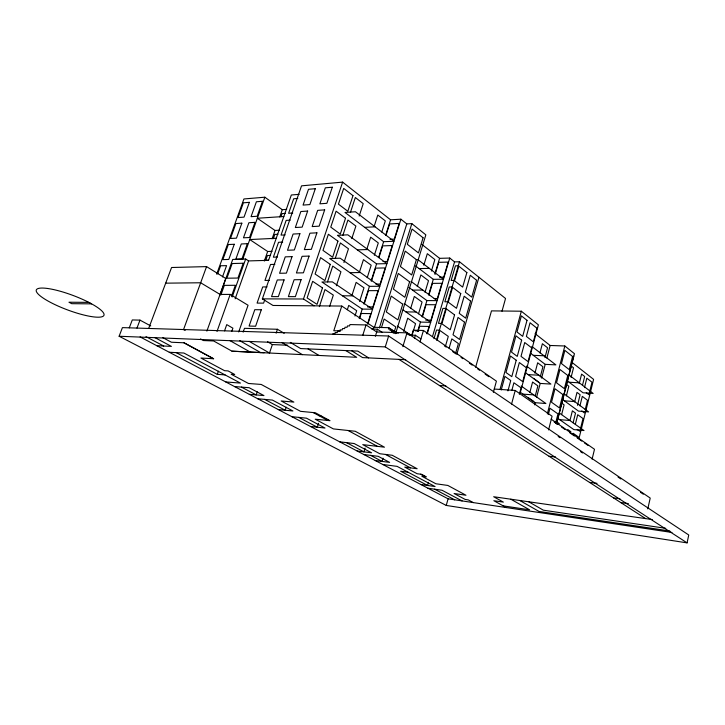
<?xml version="1.0" encoding="UTF-8"?>
<svg xmlns="http://www.w3.org/2000/svg" width="725" height="725" viewBox="0 0 725 725"><rect width="100%" height="100%" fill="white"/><g stroke="black" fill="none" stroke-linecap="round" stroke-linejoin="round"><path stroke-width="1.09" d="M687.082 542.88L688.75 534.996L388.636 336.01L122.425 327.618L119.127 336.246L446.247 505.434L687.082 542.88L385.283 346.894L119.127 336.246M647.787 508.877L650.216 498.066L407.024 332.847L376.71 331.978L366.034 324.945L349.976 324.564L349.541 325.951L347.511 325.897L347.067 327.283L345.046 327.229L344.602 328.606L342.581 328.552L342.146 329.929L340.134 329.875L339.69 331.252L337.687 331.189L337.243 332.567L335.24 332.503L334.796 333.881L332.811 333.817M592.089 459.179L594.5 449.273L551.036 419.086M585.184 409.743L587.522 400.291L582.302 396.358L579.928 405.873M578.985 438.471L593.603 379.383L571.436 361.965M575.333 424.324L577.725 414.718L583.009 418.533L579.846 431.275L577.191 429.399M584.486 387.612L586.833 378.187L591.999 382.22L588.908 394.708L586.308 392.733M569.95 420.509L572.378 410.839L575.523 413.123L573.103 422.775M574.608 401.949L577.009 392.379L580.127 394.717L577.472 405.338M579.221 383.579L581.604 374.109L584.676 376.511L582.574 384.921M555.586 423.264L557.969 413.912L549.967 408.257L548.345 414.546M556.483 423.708L573.683 356.111M556.619 423.79L574.463 353.7L564.82 345.988L550.157 345.481L535.086 333.645M561.639 414.618L564.113 404.858L561.522 402.982M566.388 395.895L568.844 386.235L566.27 384.304M571.092 377.353L573.52 367.802L570.983 365.817M548.571 429.916L552.078 416.213L515.212 390.458L494.251 389.053M547.33 413.839L564.82 345.988M534.606 404.867L535.168 402.701L520.269 392.261M536.572 397.345L540.216 383.425L525.489 372.686M541.602 378.124L545.209 364.358L530.655 353.329M546.858 358.059L550.157 345.481M544.973 357.597L547.556 347.773L542.373 343.732L539.926 352.966M535.195 396.167L537.887 385.881L532.585 382.039L529.821 392.524M540.243 376.918L542.916 366.732L537.669 362.79L534.932 373.167M519.336 394.309L521.067 387.839L513.898 382.773L511.85 390.385M520.061 393.539L538.385 324.845L521.338 311.215L491.487 310.88L475.636 367.267M511.569 404.061L515.212 390.458M507.935 390.902L510.735 380.534L504.917 376.42L501.229 389.978M500.051 389.316L521.338 311.215M493.362 392.298L496.417 381.151L423.445 330.473L413.277 330.21L411.7 335.458M501.999 311.243L505.543 298.483L459.505 261.761L454.557 261.888L449.745 258.055L439.595 258.336L422.013 244.515M446.247 505.434L448.086 498.809L140.097 336.917M428.475 482.361L427.587 485.478L400.626 471.232L408.157 472.247M456.804 354.344L478.935 277.294M455.445 353.818L458.399 343.55L451.82 338.901L449.119 348.19M445.476 346.097L448.295 336.409L439.93 330.5L437.066 340.261M436.541 339.898L459.505 261.761M432.562 336.355L454.557 261.888M433.967 338.711L436.513 330.056L439.404 330.129M426.898 333.754L429.064 326.468L419.576 326.241L418.026 331.416M427.243 333.799L449.745 258.055M422.367 316.934L426.037 304.681L435.526 304.745L430.94 320.178L425.666 320.078M428.865 295.265L432.426 283.375L441.897 283.285L437.365 298.528L434.212 298.519M435.218 274.068L438.743 262.323L448.204 262.087L443.727 277.149L439.522 277.204M383.017 458.164L382.048 461.408L370.62 455.373M420.02 341.964L423.445 330.473M411.963 335.566L415.552 323.676L407.695 318.221L403.68 331.425M418.524 313.798L422.068 302.053L414.31 296.443L410.722 308.27M425.004 292.284L428.502 280.684L420.853 274.929L417.301 286.611M431.411 271.032L434.864 259.568L427.315 253.678L423.808 265.214M414.428 338.394L415.371 335.249L408.963 335.059M417.663 331.434L420.464 322.099L403.173 309.983M422.077 316.725L426.916 300.585L408.954 287.49M428.828 294.214L433.296 279.333L415.561 265.903M434.864 274.086L439.595 258.336M402.846 346.65L407.024 332.847M365.128 448.095L363.977 451.865L346.505 442.631M395.614 333.654L425.847 234.846L411.827 223.626L406.798 223.898L400.889 219.204L390.567 219.802L342.626 182.12L301.537 185.845L262.368 298.872L272.999 305.461L341.783 306.059L373.892 327.31L388.827 327.682L388.419 328.987L390.394 329.041L389.996 330.346L391.98 330.401L391.582 331.706L393.566 331.76L393.167 333.074L395.161 333.128M394.146 332.213L395.768 326.921L384.123 319.027L381.468 327.591M385.283 346.894L388.636 336.01M373.239 329.386L373.892 327.31M374.617 326.903L406.798 223.898M376.456 332.141L377.381 329.186L371.862 329.041M375.36 336.3L376.71 331.978M379.329 328.108L411.827 223.626M362.736 335.403L366.034 324.945M367.575 323.948L370.828 313.617L361.186 313.472L359.555 318.601M367.919 323.993L400.889 219.204M359.228 318.52L362.219 309.095L372.577 309.203L332.385 281.889L321.945 282.007L362.219 309.095M363.859 303.92L369.442 286.339L379.791 286.266L340.17 258.2L329.73 258.508L369.442 286.339M371.137 280.992L376.574 263.882L386.914 263.628L347.846 234.828L337.415 235.326L376.574 263.882M378.586 257.547L383.616 241.706L393.947 241.271L355.422 211.754L345 212.452L383.616 241.706M385.6 235.444L390.567 219.802M364.249 303.829L368.427 290.662L378.06 290.625L372.922 306.956L367.566 306.902M371.508 280.938L375.577 268.141L385.202 267.933L380.127 284.055L375.849 284.091M378.958 257.484L382.628 245.902L392.252 245.53L387.241 261.444L382.963 261.553M385.972 235.38L389.597 223.943L399.212 223.418L394.264 239.123L389.996 239.313M318.574 423.282L317.323 427.206L298.772 417.401M354.978 316.037L356.682 310.699L348.734 305.397L347.347 309.693M359.609 301.518L363.977 287.816L356.138 282.36L352.042 295.093M367.203 277.711L371.182 265.223L363.452 259.632L359.41 272.192M374.363 255.245L378.296 242.92L370.674 237.184L366.678 249.59M381.758 232.054L385.319 220.898L377.798 215.026L374.182 226.254M341.783 306.059L333.79 330.745L340.514 330.944M329.648 306.34L333.319 295.111L324.99 289.556L319.353 306.639M336.382 285.759L340.94 271.793L332.73 266.084L327.519 281.889M343.958 262.568L348.471 248.784L340.369 242.929L335.231 258.517M351.788 238.625L355.893 226.073L347.909 220.065L342.834 235.462M359.174 216.041L363.225 203.653L355.35 197.508L350.402 212.516M286.194 407.214L285.197 410.232L264.661 399.384M262.368 298.872L303.476 298.999L342.626 182.12M276.125 333.21L277.458 329.268L284.173 333.301M287.716 345.227L272.364 344.583L269.501 353.021L249.201 341.375M257.266 391.826L256.224 394.917L241.425 387.105M264.652 300.087L263.601 303.132L257.085 303.095L262.695 286.937L267.045 286.91M265.658 260.592L267.425 255.526L270.588 255.417M273.316 238.679L274.802 234.429L277.965 234.266M280.983 216.739L282.079 213.585L285.251 213.368M267.715 260.357L268.558 260.302L291.332 194.989L299.162 194.336M243.138 332.15L244.479 328.325L277.458 329.268M238.715 331.95L248.059 305.243L230.188 294.413L220.056 294.423L200.662 282.768L165.69 283.167M264.308 261.072L267.661 251.493L272.011 251.33M272.074 238.878L275.02 230.459L279.37 230.224M279.741 216.956L282.288 209.688L286.692 209.371M231.81 331.28L232.906 328.18L226.744 324.619L224.532 330.854M176.184 352.622L217.301 374.354L218.424 371.173M235.163 298.8L248.584 260.918L268.549 260.329L263.737 260.474M217.002 331.443L230.188 294.413M242.812 259.061L264.843 197.209L282.288 209.688M231.465 296.271L235.371 285.278L224.333 285.378L220.907 294.921M232.181 296.996L245.666 259.033L248.584 260.918M206.879 331.108L225.774 278.482L206.571 266.61L171.571 267.507L148.679 328.452M220.001 294.885L232.725 259.441L245.666 259.033M222.512 276.887L226.562 265.631L220.608 265.785L217.663 273.932M216.693 274.159L243.926 198.958L264.843 197.209M206.571 266.61L183.552 329.549L185.156 330.428M136.971 328.081L139.979 320.124L150.755 325.933M129.277 327.836L132.285 319.942L139.979 320.124M297.803 198.442L293.67 198.777L288.623 213.295L292.746 213.014M283.847 216.503L257.348 218.252L275.02 230.459M290.281 220.137L286.148 220.4L281.037 235.108L285.17 234.9M364.684 227.36L375.061 226.807M276.252 238.28L249.763 239.549L267.661 251.493M282.668 242.114L278.536 242.295L273.361 257.194L277.494 257.058M357.38 249.889L367.765 249.509M274.857 264.371L270.507 264.48L264.96 280.43L269.31 280.376M458.327 265.785L455.445 265.848L451.14 280.457L454.022 280.421M419.095 268.585L429.318 268.377M349.985 272.7L360.379 272.518M433.296 279.333L443.464 279.216L417.736 259.505M452.092 286.973L449.219 286.991L444.851 301.781L447.742 301.79M412.534 290.1L422.766 290.063M342.49 295.818L352.885 295.827M426.916 300.585L437.103 300.63L411.03 281.409M88.767 302.37L68.966 302.225L71.739 303.684L91.558 303.857M445.793 308.424L442.903 308.388L438.489 323.359L441.38 323.423M405.891 311.886L416.132 312.013M420.464 322.099L430.659 322.308L404.233 303.585M415.353 330.863L418.642 330.953M407.368 334.18L409.417 334.243M533.283 355.322L544.013 355.776M156.79 345.689L171.399 346.387L154.679 337.497M545.209 364.358L555.867 364.865L531.797 346.405M200.535 338.919L203.489 340.551L213.612 340.958L231.982 351.181L356.682 357.307L345.807 350.565M405.719 359.718L362.6 357.597L351.743 350.827M231.982 351.181L264.145 352.758M169.297 352.259L183.914 353.039L240.428 383.081L225.792 381.957M528.153 374.635L538.902 375.224M569.116 382.229L579.302 382.836M540.216 383.425L550.891 384.078L526.54 366.107M439.413 385.483L445.848 385.917M522.961 394.146L533.736 394.889M217.301 374.354L225.04 374.897M564.394 400.834L574.599 401.568M535.168 402.701L545.871 403.499L521.221 386.026M234.519 386.552L249.155 387.721L263.945 395.578L249.328 394.327M559.618 419.63L569.841 420.5M257.774 398.768L272.392 400.073L292.9 410.975L278.309 409.562M318.81 415.588L320.948 415.797M325.833 419.385L327.972 419.603M291.894 416.703L306.467 418.18L324.999 428.04L310.463 426.472M549.033 456.261L555.504 456.977M339.681 441.824L354.135 443.528L371.581 452.799L357.18 451.022M589.525 482.397L597.047 483.339M363.832 454.521L378.205 456.324L389.615 462.387L375.278 460.538M382.8 464.489L397.11 466.374L435.054 486.538L420.908 484.527M613.595 497.939L619.938 498.782M620.745 502.561L628.385 503.594M652.328 519.571L493.671 496.734L503.34 502.108L493.843 500.712L506.24 507.554M427.94 488.224L442.042 490.263L462.088 500.921M665.74 528.326L543.351 510.183L528.706 501.772M503.186 505.869L529.603 509.82L510.79 499.199M669.827 531.017L539.028 511.442L519.771 500.486M448.086 498.809L671.957 532.467M145.988 336.672L163.678 346.015M434.601 489.185L454.702 499.806M162.772 337.614L171.417 342.236L184.141 342.798L213.667 358.748L200.925 358.032L224.569 370.683L228.094 370.919L234.71 374.472L231.184 374.227L248.467 383.471L261.19 384.44L293.87 402.103L281.182 400.97L300.549 411.338L315.348 412.77L329.993 420.69L315.221 419.195L333.382 428.91L355.223 431.266L384.458 447.189L362.763 444.633L379.773 453.732L392.234 455.273L417.147 468.74L404.767 467.118L417.12 473.724L421.678 474.34L426.436 476.887L421.877 476.271L435.879 483.765L447.833 485.442L465.967 495.238L454.095 493.507L465.187 499.443L468.268 499.906L473.289 502.597M385.51 454.448L410.468 467.861M420.536 474.186L425.294 476.733M313.209 412.561L327.854 420.473M183.842 342.78L213.368 358.739M348.109 430.505L377.39 446.355M229.78 340.523L250.297 352.105M239.54 340.56L260.728 352.64M267.552 341.783L272.364 344.583M282.161 342.689L302.407 354.643M290.272 342.399L300.639 348.571L357.797 351.099L368.635 357.896M308.08 348.897L319.018 355.458M398.986 359.392L645.603 518.602M303.476 298.999L314.061 305.814M377.381 329.186L382.066 332.295M415.371 335.249L420.926 338.938M395.487 331.47L398.243 333.319M388.827 327.682L396.729 332.993M390.394 329.041L396.548 333.165M391.98 330.401L396.376 333.346M393.566 331.76L395.324 332.938M397.363 326.051L411.256 335.494M558.187 436.468L560.062 437.737M580.634 451.693L582.51 452.962M618.053 477.068L620.863 478.971M640.501 492.293L643.311 494.196M444.353 345.852L446.21 347.139M452.699 351.634L455.481 353.564M461.046 357.416L462.894 358.703M469.392 363.198L472.174 365.128M477.73 368.98L479.588 370.267M485.152 374.127L488.858 376.692M554.154 421.95L557.842 424.506M561.522 427.052L565.201 429.608M569.805 432.798L574.408 435.988M577.173 437.9L581.776 441.09M584.531 443.002L588.22 445.558M556.709 421.85L559.338 423.681M567.693 429.49L570.874 431.701M573.103 433.251L578.441 436.967M528.434 397.771L533.79 401.523M557.842 418.379L573.865 429.608L583.997 430.532L559.22 412.96M533.564 378.35L538.856 382.211M562.636 399.548L578.478 411.102L588.591 411.891L564.086 393.811M581.767 410.975L584.404 412.897M567.376 380.915L583.045 392.778L593.141 393.439L568.917 374.861M562.899 394.581L559.492 407.939L551.517 402.239L554.987 388.763L562.899 394.581M567.766 375.459L564.403 388.673L556.519 382.809L559.954 369.478L567.766 375.459M572.596 356.528L569.261 369.614L561.467 363.578L564.866 350.392L572.596 356.528M526.423 367.747L522.725 381.631L515.584 376.52L519.345 362.536L526.423 367.747M531.724 347.882L528.063 361.612L521.012 356.356L524.728 342.535L531.724 347.882M536.971 328.235L533.346 341.819L526.377 336.418L530.057 322.743L536.971 328.235M516.227 360.243L511.796 376.647L505.978 372.505L510.472 356.011L516.227 360.243M521.647 340.17L517.26 356.392L511.524 352.132L515.964 335.829L521.647 340.17M527.012 320.332L522.68 336.364L517.007 331.996L521.393 315.864L527.012 320.332M464.535 322.208L459.577 339.454L453.007 334.778L458.037 317.432L464.535 322.208M470.597 301.129L465.695 318.166L459.215 313.363L464.181 296.217L470.597 301.129M476.588 280.285L471.748 297.123L465.35 292.193L470.262 275.255L476.588 280.285M454.566 314.877L450.234 329.757L441.897 323.794L446.31 308.805L454.566 314.877M460.756 293.598L456.478 308.297L448.249 302.18L452.608 287.363L460.756 293.598M466.873 272.573L462.65 287.1L454.53 280.82L458.834 266.184L466.873 272.573M402.728 304.21L397.916 319.897L386.325 311.94L391.237 296.099L402.728 304.21M409.598 281.789L404.849 297.286L393.412 289.103L398.27 273.461L409.598 281.789M416.386 259.659L411.7 274.956L400.417 266.546L405.212 251.104L416.386 259.659M423.083 237.791L418.452 252.898L407.323 244.289L412.063 229.037L423.083 237.791M322.48 287.888L317.042 304.355L307.11 297.921L312.656 281.327L322.48 287.888M330.265 264.371L324.891 280.611L315.103 274.005L320.568 257.629L330.265 264.371M337.932 241.162L332.63 257.194L322.987 250.397L328.38 234.248L337.932 241.162M345.508 218.261L340.279 234.084L330.763 227.115L336.092 211.174L345.508 218.261M352.984 195.659L347.819 211.274L338.439 204.142L343.695 188.409L352.984 195.659M301.12 279.66L295.392 296.634L288.378 296.625L294.105 279.75L301.12 279.66M309.077 256.088L303.422 272.827L296.416 272.962L302.062 256.315L309.077 256.088M316.925 232.825L311.351 249.346L304.346 249.608L309.919 233.187L316.925 232.825M324.673 209.869L319.172 226.173L312.167 226.572L317.668 210.359L324.673 209.869M332.313 187.222L326.884 203.308L319.888 203.825L325.317 187.829L332.313 187.222M284.091 279.886L278.364 296.616L271.558 296.607L277.285 279.968L284.091 279.886M292.048 256.632L286.402 273.144L279.587 273.271L285.242 256.858L292.048 256.632M299.905 233.695L294.323 249.989L287.517 250.243L293.09 234.039L299.905 233.695M307.654 211.057L302.153 227.133L295.338 227.514L300.848 211.528L307.654 211.057M315.303 188.699L309.874 204.577L303.059 205.084L308.497 189.297L315.303 188.699M261.308 309.765L255.617 326.223L249.101 326.042L254.792 309.684L261.308 309.765M247.379 243.691L241.905 259.033L235.815 259.224L241.28 243.962L247.379 243.691M254.983 222.358L249.581 237.51L243.482 237.809L248.883 222.738L254.983 222.358M262.495 201.278L257.157 216.249L251.058 216.666L256.396 201.767L262.495 201.278M243.21 263.238L237.945 278.047L226.898 278.21L232.163 263.547L243.21 263.238M234.257 244.271L228.792 259.441L222.838 259.632L228.302 244.542L234.257 244.271M241.851 223.182L236.459 238.163L230.496 238.462L235.888 223.554L241.851 223.182M249.355 202.338L244.026 217.137L238.063 217.545L243.392 202.81L249.355 202.338M90.226 303.113L86.402 301.165A36.114 7.739 20.5 0 0 36.259 290.127A36.114 7.739 20.5 0 0 82.396 314.65A36.114 7.739 20.5 0 0 93.688 305.044L90.226 303.113"/></g></svg>
